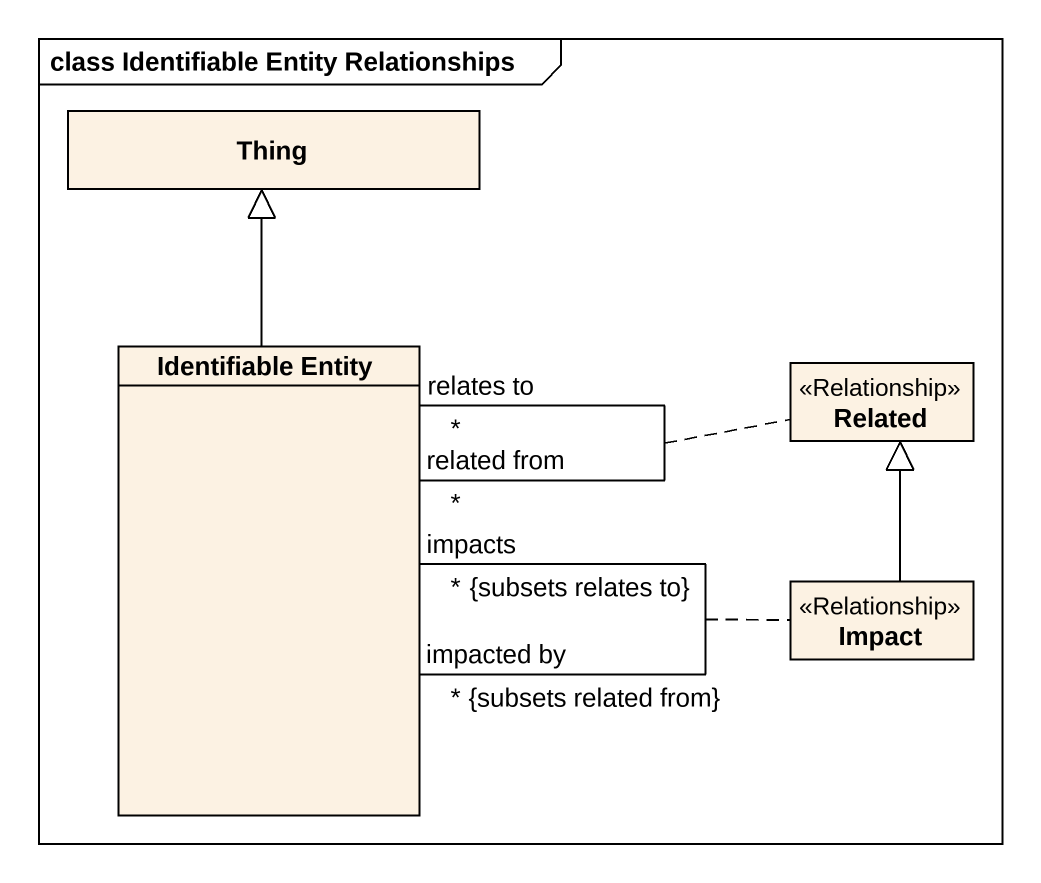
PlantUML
@startuml
mainframe class Identifiable Entity Relationships
hide circle
hide empty members
class Thing
class "Identifiable Entity" as Identifiable_Entity
class Related <<Relationship>>
class Impact <<Relationship>>
Identifiable_Entity -up-|> Thing
Identifiable_Entity "impacted by\n*\n{subsets related from}" -- "impacts\n*\n{subsets relates to}" Identifiable_Entity
(Identifiable_Entity, Identifiable_Entity) .. Impact
Identifiable_Entity "related from\n*" -- "relates to\n*" Identifiable_Entity
(Identifiable_Entity, Identifiable_Entity) .. Related
Impact -up-|> Related
@enduml
